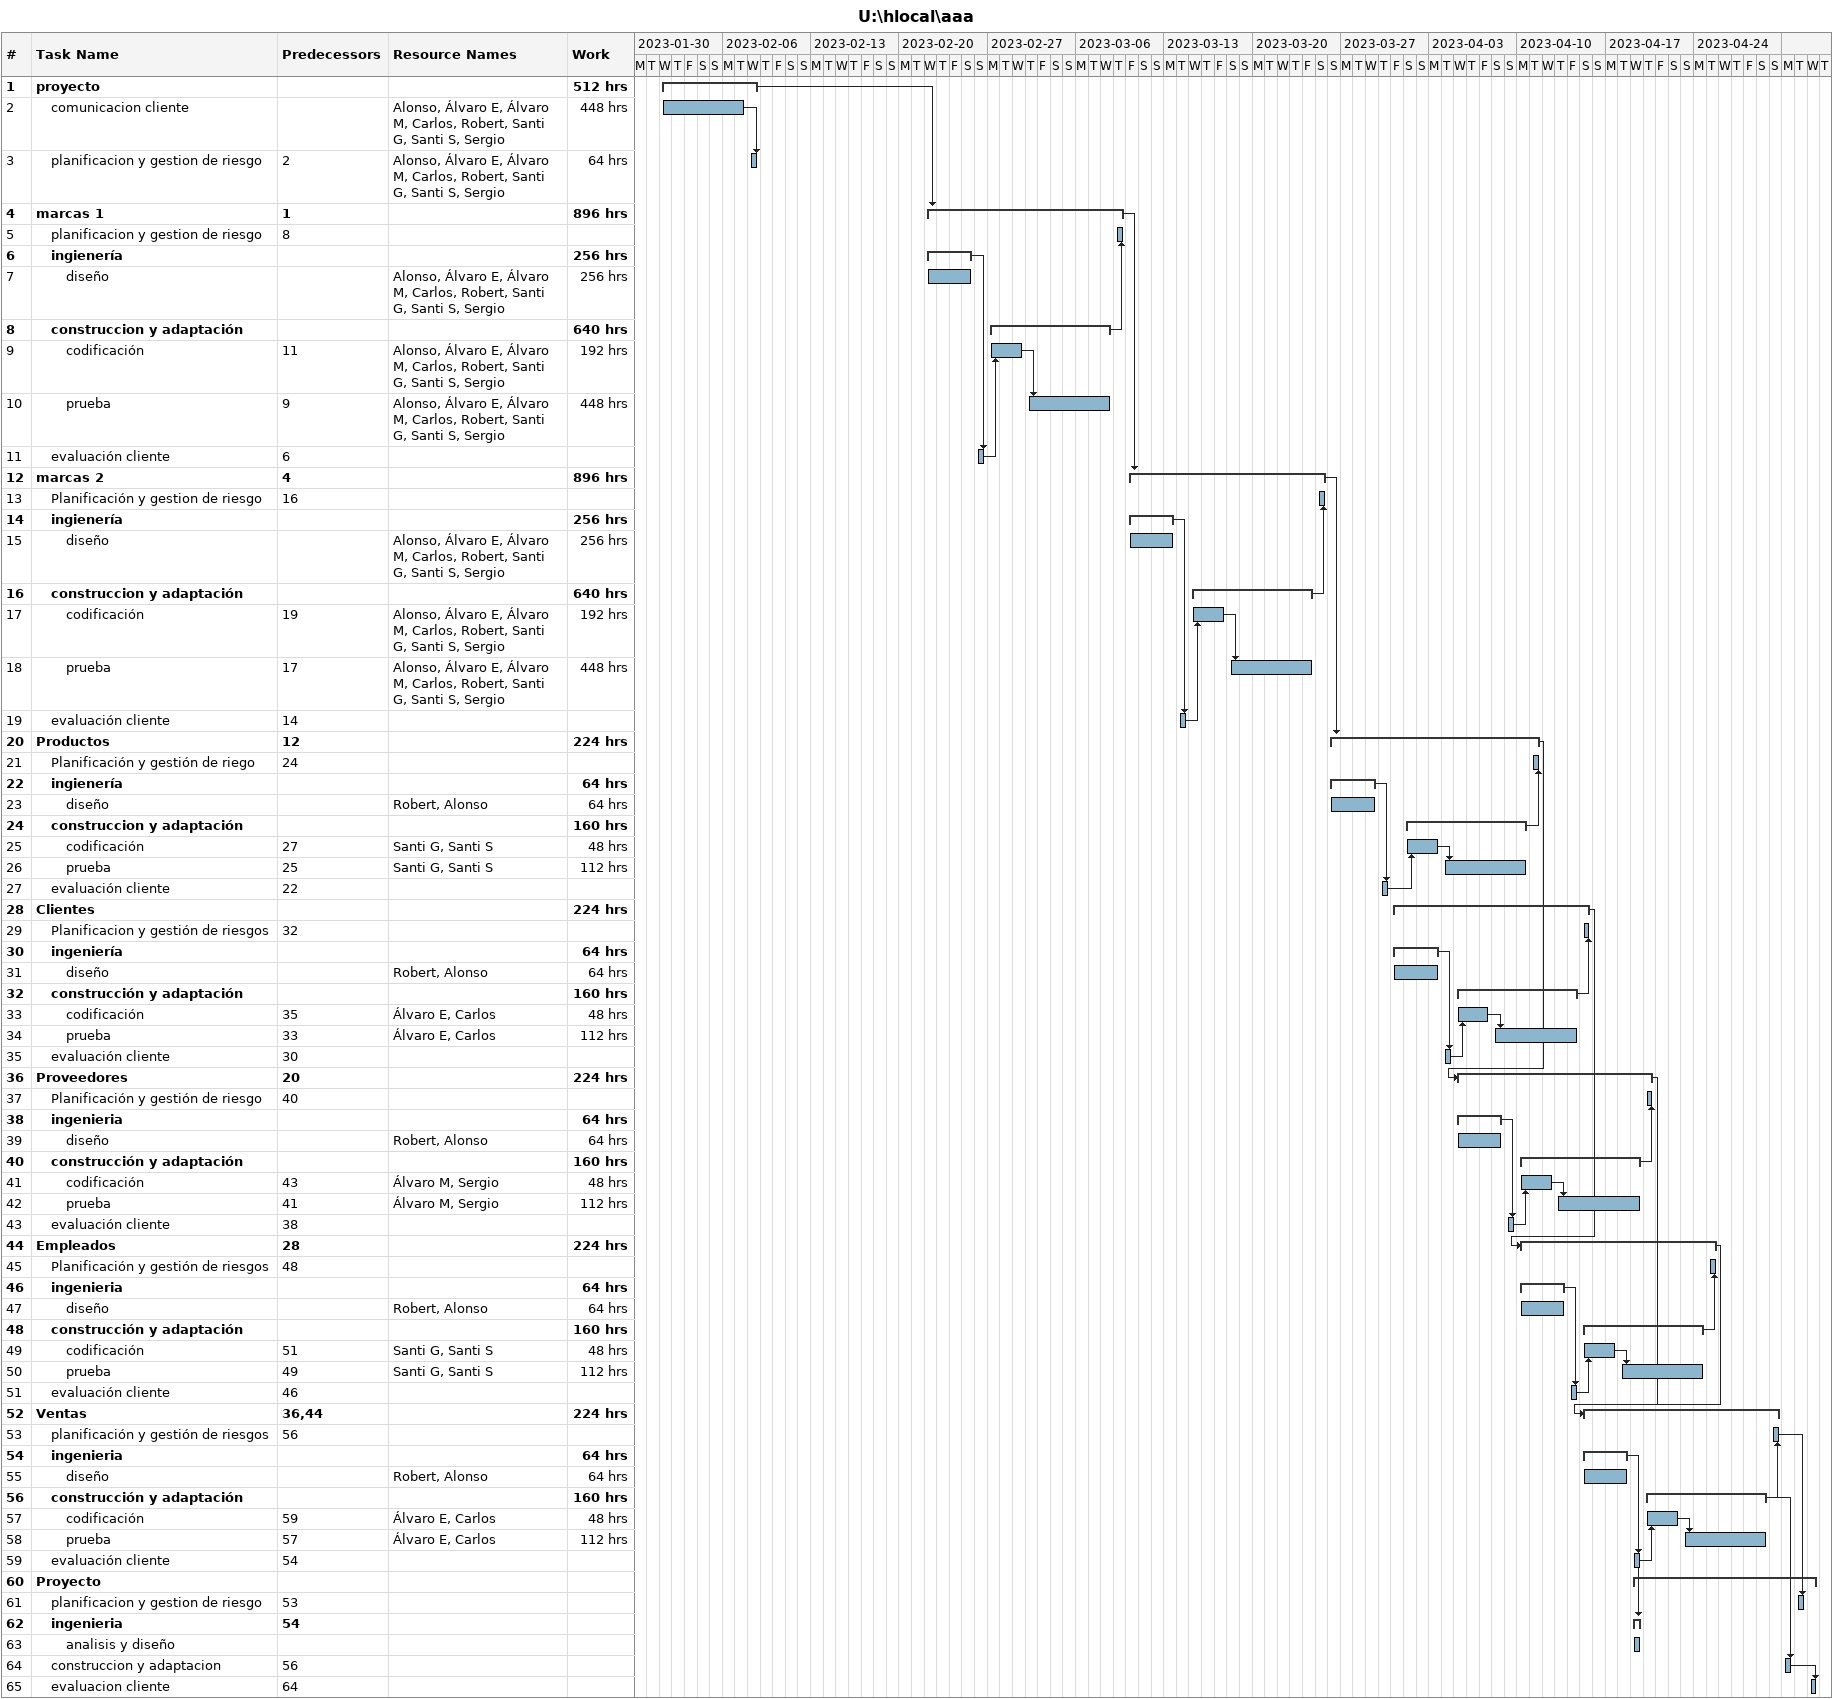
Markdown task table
U:\hlocal\aaa

| ID | Level | Task | Start | Finish | Predecessors | Resources | Work (h) |
|---|---|---|---|---|---|---|---|
| 1 | 1 | **proyecto** | 2023-02-01 | 2023-02-08 |  |  | 512 |
| 2 | 2 | comunicacion cliente | 2023-02-01 | 2023-02-07 |  | Alonso, Álvaro E, Álvaro M, Carlos, Robert, Santi G, Santi S, Sergio | 448 |
| 3 | 2 | planificacion y gestion de riesgo | 2023-02-08 | 2023-02-08 | 2 | Alonso, Álvaro E, Álvaro M, Carlos, Robert, Santi G, Santi S, Sergio | 64 |
| 4 | 1 | **marcas 1** | 2023-02-22 | 2023-03-09 | 1 |  | 896 |
| 5 | 2 | planificacion y gestion de riesgo | 2023-03-09 | 2023-03-09 | 8 |  |  |
| 6 | 2 | **ingienería** | 2023-02-22 | 2023-02-25 |  |  | 256 |
| 7 | 3 | diseño | 2023-02-22 | 2023-02-25 |  | Alonso, Álvaro E, Álvaro M, Carlos, Robert, Santi G, Santi S, Sergio | 256 |
| 8 | 2 | **construccion y adaptación** | 2023-02-27 | 2023-03-08 |  |  | 640 |
| 9 | 3 | codificación | 2023-02-27 | 2023-03-01 | 11 | Alonso, Álvaro E, Álvaro M, Carlos, Robert, Santi G, Santi S, Sergio | 192 |
| 10 | 3 | prueba | 2023-03-02 | 2023-03-08 | 9 | Alonso, Álvaro E, Álvaro M, Carlos, Robert, Santi G, Santi S, Sergio | 448 |
| 11 | 2 | evaluación cliente | 2023-02-26 | 2023-02-26 | 6 |  |  |
| 12 | 1 | **marcas 2** | 2023-03-10 | 2023-03-25 | 4 |  | 896 |
| 13 | 2 | Planificación y gestion de riesgo | 2023-03-25 | 2023-03-25 | 16 |  |  |
| 14 | 2 | **ingienería** | 2023-03-10 | 2023-03-13 |  |  | 256 |
| 15 | 3 | diseño | 2023-03-10 | 2023-03-13 |  | Alonso, Álvaro E, Álvaro M, Carlos, Robert, Santi G, Santi S, Sergio | 256 |
| 16 | 2 | **construccion y adaptación** | 2023-03-15 | 2023-03-24 |  |  | 640 |
| 17 | 3 | codificación | 2023-03-15 | 2023-03-17 | 19 | Alonso, Álvaro E, Álvaro M, Carlos, Robert, Santi G, Santi S, Sergio | 192 |
| 18 | 3 | prueba | 2023-03-18 | 2023-03-24 | 17 | Alonso, Álvaro E, Álvaro M, Carlos, Robert, Santi G, Santi S, Sergio | 448 |
| 19 | 2 | evaluación cliente | 2023-03-14 | 2023-03-14 | 14 |  |  |
| 20 | 1 | **Productos** | 2023-03-26 | 2023-04-11 | 12 |  | 224 |
| 21 | 2 | Planificación y gestión de riego | 2023-04-11 | 2023-04-11 | 24 |  |  |
| 22 | 2 | **ingienería** | 2023-03-26 | 2023-03-29 |  |  | 64 |
| 23 | 3 | diseño | 2023-03-26 | 2023-03-29 |  | Robert, Alonso | 64 |
| 24 | 2 | **construccion y adaptación** | 2023-04-01 | 2023-04-10 |  |  | 160 |
| 25 | 3 | codificación | 2023-04-01 | 2023-04-03 | 27 | Santi G, Santi S | 48 |
| 26 | 3 | prueba | 2023-04-04 | 2023-04-10 | 25 | Santi G, Santi S | 112 |
| 27 | 2 | evaluación cliente | 2023-03-30 | 2023-03-30 | 22 |  |  |
| 28 | 1 | **Clientes** | 2023-03-31 | 2023-04-15 |  |  | 224 |
| 29 | 2 | Planificacion y gestión de riesgos | 2023-04-15 | 2023-04-15 | 32 |  |  |
| 30 | 2 | **ingeniería** | 2023-03-31 | 2023-04-03 |  |  | 64 |
| 31 | 3 | diseño | 2023-03-31 | 2023-04-03 |  | Robert, Alonso | 64 |
| 32 | 2 | **construcción y adaptación** | 2023-04-05 | 2023-04-14 |  |  | 160 |
| 33 | 3 | codificación | 2023-04-05 | 2023-04-07 | 35 | Álvaro E, Carlos | 48 |
| 34 | 3 | prueba | 2023-04-08 | 2023-04-14 | 33 | Álvaro E, Carlos | 112 |
| 35 | 2 | evaluación cliente | 2023-04-04 | 2023-04-04 | 30 |  |  |
| 36 | 1 | **Proveedores** | 2023-04-05 | 2023-04-20 | 20 |  | 224 |
| 37 | 2 | Planificación y gestión de riesgo | 2023-04-20 | 2023-04-20 | 40 |  |  |
| 38 | 2 | **ingenieria** | 2023-04-05 | 2023-04-08 |  |  | 64 |
| 39 | 3 | diseño | 2023-04-05 | 2023-04-08 |  | Robert, Alonso | 64 |
| 40 | 2 | **construcción y adaptación** | 2023-04-10 | 2023-04-19 |  |  | 160 |
| 41 | 3 | codificación | 2023-04-10 | 2023-04-12 | 43 | Álvaro M, Sergio | 48 |
| 42 | 3 | prueba | 2023-04-13 | 2023-04-19 | 41 | Álvaro M, Sergio | 112 |
| 43 | 2 | evaluación cliente | 2023-04-09 | 2023-04-09 | 38 |  |  |
| 44 | 1 | **Empleados** | 2023-04-10 | 2023-04-25 | 28 |  | 224 |
| 45 | 2 | Planificación y gestión de riesgos | 2023-04-25 | 2023-04-25 | 48 |  |  |
| 46 | 2 | **ingenieria** | 2023-04-10 | 2023-04-13 |  |  | 64 |
| 47 | 3 | diseño | 2023-04-10 | 2023-04-13 |  | Robert, Alonso | 64 |
| 48 | 2 | **construcción y adaptación** | 2023-04-15 | 2023-04-24 |  |  | 160 |
| 49 | 3 | codificación | 2023-04-15 | 2023-04-17 | 51 | Santi G, Santi S | 48 |
| 50 | 3 | prueba | 2023-04-18 | 2023-04-24 | 49 | Santi G, Santi S | 112 |
| 51 | 2 | evaluación cliente | 2023-04-14 | 2023-04-14 | 46 |  |  |
| 52 | 1 | **Ventas** | 2023-04-15 | 2023-04-30 | 36, 44 |  | 224 |
| 53 | 2 | planificación y gestión de riesgos | 2023-04-30 | 2023-04-30 | 56 |  |  |
| 54 | 2 | **ingenieria** | 2023-04-15 | 2023-04-18 |  |  | 64 |
| 55 | 3 | diseño | 2023-04-15 | 2023-04-18 |  | Robert, Alonso | 64 |
| 56 | 2 | **construcción y adaptación** | 2023-04-20 | 2023-04-29 |  |  | 160 |
| 57 | 3 | codificación | 2023-04-20 | 2023-04-22 | 59 | Álvaro E, Carlos | 48 |
| 58 | 3 | prueba | 2023-04-23 | 2023-04-29 | 57 | Álvaro E, Carlos | 112 |
| 59 | 2 | evaluación cliente | 2023-04-19 | 2023-04-19 | 54 |  |  |
| 60 | 1 | **Proyecto** | 2023-04-19 | 2023-05-03 |  |  |  |
| 61 | 2 | planificacion y gestion de riesgo | 2023-05-02 | 2023-05-02 | 53 |  |  |
| 62 | 2 | **ingenieria** | 2023-04-19 | 2023-04-19 | 54 |  |  |
| 63 | 3 | analisis y diseño | 2023-04-19 | 2023-04-19 |  |  |  |
| 64 | 2 | construccion y adaptacion | 2023-05-01 | 2023-05-01 | 56 |  |  |
| 65 | 2 | evaluacion cliente | 2023-05-03 | 2023-05-03 | 64 |  |  |
